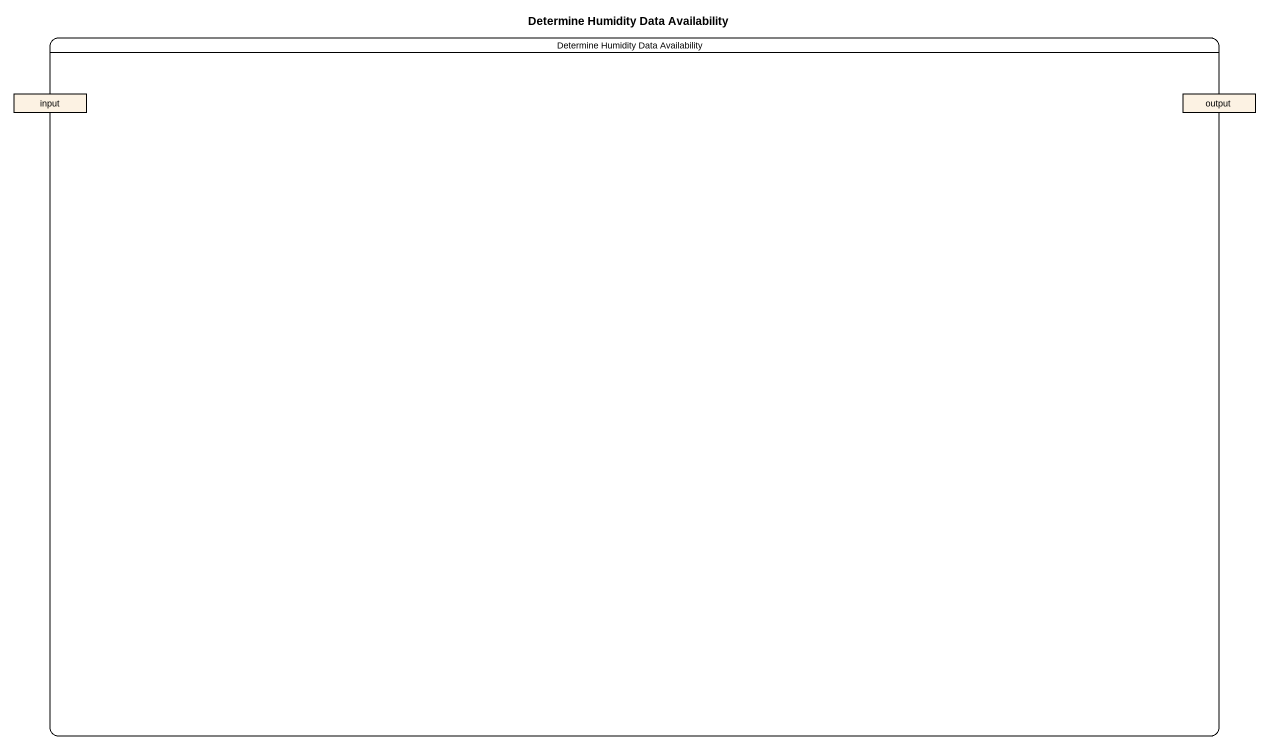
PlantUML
@startuml
title Determine Humidity Data Availability
hide empty description
state "Determine Humidity Data Availability" as Determine_Humidity_Data {
  state input <<object>>
  state output <<object>>
}
@enduml
